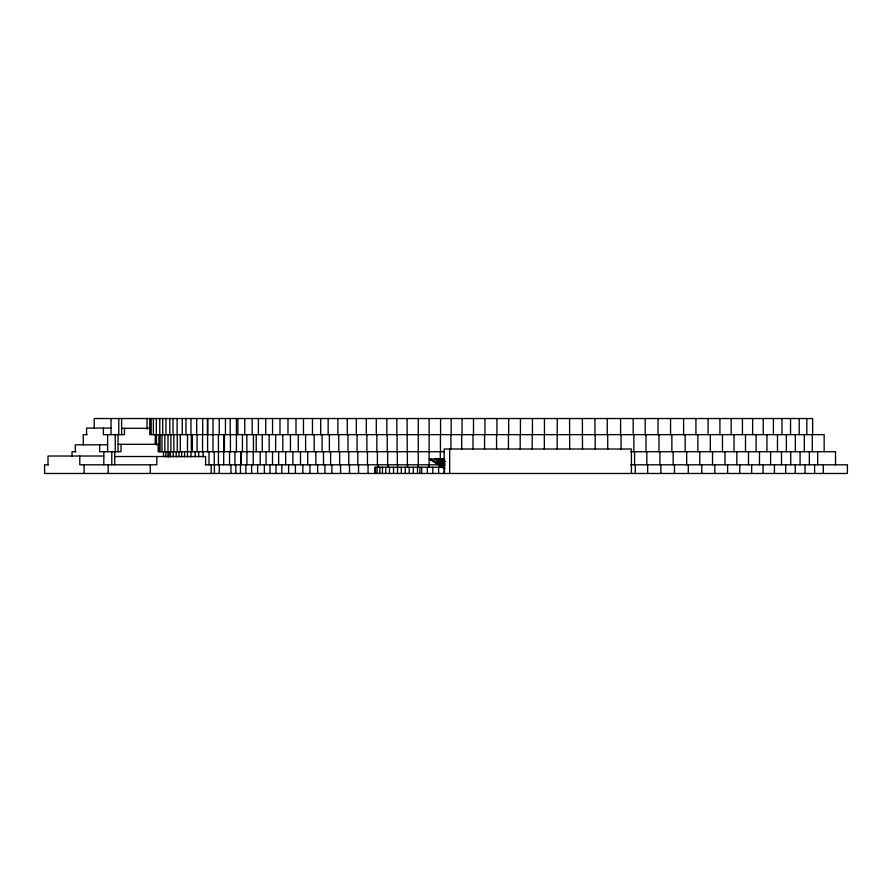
<?xml version="1.0" encoding="UTF-8"?>
<svg xmlns="http://www.w3.org/2000/svg" width="892" height="892" viewBox="0 0 892 892"><rect width="100%" height="100%" fill="white"/><g stroke="black" fill="none" stroke-linecap="round" stroke-linejoin="round"><path stroke-width="1.34" d="M111.043 428.082L86.58 428.082L86.58 434.649M121.624 428.305L149.856 428.305M87.093 434.649L83.268 434.649L83.268 444.818M118.067 444.316L158.185 444.316L158.185 451.72L444.361 451.72M107.62 444.818L75.307 444.818L75.307 451.72M76.021 451.72L72.04 451.72L72.04 456.024M630.644 451.72L835.536 451.72L835.536 464.799M103.818 456.024L48.012 456.024L48.012 464.799M114.722 456.526L205.628 456.526L205.628 464.799M444.149 468.412L429.331 459.001L444.684 459.001M48.603 464.799L44.6 464.799L44.6 473.474L847.4 473.474L847.4 464.799L630.644 464.799M205.294 464.799L438.786 464.799M443.268 467.23L374.963 467.23L374.963 473.474M444.361 466.549L429.899 459.001L444.45 466.895M429.331 459.001L444.729 467.185M445.063 465.512L434.794 459.001L443.759 465.1M439.098 464.331L443.435 467.386M444.417 464.632L436.667 459.001L444.216 464.632M435.742 462.223L444.227 468.646M444.762 463.829L438.463 459.001L444.874 464.108M444.461 462.413L440.213 459.001L444.249 462.413M442.833 466.661L444.918 468.367M440.514 464.966L444.539 468.367M445.119 461.554L442.097 459.001L445.13 461.722M824.163 451.72L824.163 434.649L149.789 434.649L149.789 418.526M823.305 464.799L823.305 473.474M817.674 451.72L817.674 464.799M814.608 464.799L814.608 473.474M812.645 434.649L812.645 418.526L94.218 418.526L94.218 428.082M812.289 434.649L812.289 451.72M809.356 451.72L809.356 464.799M806.825 418.526L806.825 434.649M805.019 464.799L805.019 473.474M804.328 434.649L804.328 451.72M800.068 451.72L800.068 464.799M799.221 418.526L799.221 434.649M795.329 434.649L795.329 451.72M795.274 464.799L795.274 473.474M790.725 451.72L790.725 464.799M790.535 418.526L790.535 434.649M786.376 434.649L786.376 451.72M785.685 464.799L785.685 473.474M781.961 418.526L781.961 434.649M781.492 451.72L781.492 464.799M777.478 434.649L777.478 451.72M774.446 464.799L774.446 473.474M773.409 418.526L773.409 434.649M770.61 451.72L770.61 464.799M766.942 434.649L766.942 451.72M763.229 418.526L763.229 434.649M763.039 464.799L763.039 473.474M759.482 451.72L759.482 464.799M756.082 434.649L756.082 451.72M752.636 418.526L752.636 434.649M751.655 464.799L751.655 473.474M748.511 451.72L748.511 464.799M745.5 434.649L745.5 451.72M742.445 418.526L742.445 434.649M739.78 464.799L739.78 473.474M736.837 451.72L736.837 464.799M734.027 434.649L734.027 451.72M731.172 418.526L731.172 434.649M727.616 464.799L727.616 473.474M724.984 451.72L724.984 464.799M722.464 434.649L722.464 451.72M719.922 418.526L719.922 434.649M714.815 464.799L714.815 473.474M712.53 451.72L712.53 464.799M710.333 434.649L710.333 451.72M708.103 418.526L708.103 434.649M701.781 464.799L701.781 473.474M699.785 451.72L699.785 464.799M697.867 434.649L697.867 451.72M695.927 418.526L695.927 434.649M688.289 464.799L688.289 473.474M686.684 451.72L686.684 464.799M685.156 434.649L685.156 451.72M683.606 418.526L683.606 434.649M674.486 464.799L674.486 473.474M673.148 451.72L673.148 464.799M671.866 434.649L671.866 451.72M670.572 418.526L670.572 434.649M660.883 464.799L660.883 473.474M659.913 451.72L659.913 464.799M658.976 434.649L658.976 451.72M658.04 418.526L658.04 434.649M647.67 464.799L647.67 473.474M646.823 451.72L646.823 464.799M646.009 434.649L646.009 451.72M645.184 418.526L645.184 434.649M635.294 464.799L635.294 473.474M634.569 451.72L634.569 464.799M633.877 434.649L633.877 451.72M633.175 418.526L633.175 434.649M631.413 473.474L631.413 449.01L444.16 449.01L444.16 473.474M621.044 434.649L621.044 449.089M620.587 418.526L620.587 434.649M607.72 434.649L607.72 449.089M607.251 418.526L607.251 434.649M595.198 434.649L595.198 449.089M594.964 418.526L594.964 434.649M582.376 418.526L582.498 449.089M569.564 418.526L569.676 449.089M557.266 418.526L557.154 449.089M544.443 418.526L544.443 434.649M544.332 434.649L544.332 449.089M532.424 418.526L532.424 434.649M532.189 434.649L532.189 449.089M520.415 418.526L520.415 434.649M520.181 434.649L520.181 449.089M508.674 418.526L508.674 434.649M508.429 434.649L508.429 449.089M496.933 418.526L496.933 434.649M496.565 434.649L496.565 449.089M484.947 418.526L484.947 434.649M484.568 434.649L484.568 449.089M473.507 418.526L473.507 434.649M473.005 434.649L473.005 449.089M462.056 418.526L462.056 434.649M461.688 434.649L461.688 449.089M451.174 418.526L451.174 434.649M450.917 434.649L450.917 449.089M449.668 449.01L449.668 473.474M444.439 467.23L444.439 473.474M440.57 418.526L440.57 434.649M440.436 434.649L440.436 451.72M440.302 451.72L440.302 459.57M440.169 464.799L440.169 467.285M438.619 467.23L438.619 473.474M432.787 467.23L432.787 473.474M429.13 418.526L429.13 467.285M427.346 467.23L427.346 473.474M421.671 467.23L421.671 473.474M419.909 467.23L419.909 473.474M418.259 418.526L418.259 467.285M417.489 467.23L417.489 473.474M413.319 467.23L413.319 473.474M409.205 467.23L409.205 473.474M407.51 464.799L407.51 467.285M407.365 451.72L407.365 464.799M407.098 418.526L407.243 451.72M405.247 467.23L405.247 473.474M401.311 467.23L401.311 473.474M397.62 464.799L397.62 467.285M397.509 467.23L397.509 473.474M397.341 451.72L397.341 464.799M397.085 434.649L397.085 451.72M396.817 418.526L396.817 434.649M393.55 467.23L393.55 473.474M389.458 467.23L389.458 473.474M388.053 464.799L388.053 467.285M387.641 451.72L387.641 464.799M387.24 434.649L387.24 451.72M386.838 418.526L386.838 434.649M385.768 467.23L385.768 473.474M382.445 467.23L382.445 473.474M379.825 467.23L379.825 473.474M377.963 464.799L377.963 467.285M377.394 451.72L377.394 464.799M377.082 467.23L377.082 473.474M376.848 434.649L376.848 451.72M376.29 418.526L376.29 434.649M375.476 467.23L375.476 473.474M368.039 464.799L368.039 473.474M367.448 451.72L367.448 464.799M366.891 434.649L366.891 451.72M366.311 418.526L366.311 434.649M358.539 464.799L358.539 473.474M357.792 451.72L357.792 464.799M357.068 434.649L357.068 451.72M356.343 418.526L356.343 434.649M349.508 464.799L349.508 473.474M348.75 451.72L348.75 464.799M348.003 434.649L348.003 451.72M347.267 418.526L347.267 434.649M340.554 464.799L340.554 473.474M339.64 451.72L339.64 464.799M338.77 434.649L338.77 451.72M337.878 418.526L337.878 434.649M331.869 464.799L331.869 473.474M330.598 451.72L330.598 464.799M329.382 434.649L329.382 451.72M328.156 418.526L328.156 434.649M324.933 464.799L324.933 473.474M323.495 451.72L323.495 464.799M322.101 434.649L322.101 451.72M320.696 418.526L320.696 434.649M317.63 464.799L317.63 473.474M315.868 451.72L315.868 464.799M314.174 434.649L314.174 451.72M312.468 418.526L312.468 434.649M309.925 464.799L309.925 473.474M307.718 451.72L307.718 464.799M305.61 434.649L305.61 451.72M303.47 418.526L303.47 434.649M302.856 464.799L302.856 473.474M300.515 451.72L300.515 464.799M298.262 434.649L298.262 451.72M295.999 418.526L295.999 434.649M295.408 464.799L295.408 473.474M292.877 451.72L292.877 464.799M290.446 434.649L290.446 451.72M288.607 464.799L288.607 473.474M287.982 418.526L287.982 434.649M285.663 451.72L285.663 464.799M282.831 434.649L282.831 451.72M281.805 464.799L281.805 473.474M279.976 418.526L279.976 434.649M278.65 451.72L278.65 464.799M276.029 464.799L276.029 473.474M275.628 434.649L275.628 451.72M272.562 418.526L272.562 434.649M272.517 451.72L272.517 464.799M270.02 464.799L270.02 473.474M269.161 434.649L269.161 451.72M266.05 451.72L266.05 464.799M265.749 418.526L265.749 434.649M264.378 464.799L264.378 473.474M262.248 434.649L262.248 451.72M260.208 451.72L260.208 464.799M258.401 418.526L258.401 434.649M257.621 464.799L257.621 473.474M256.216 434.649L256.216 451.72M253.44 434.649L253.44 451.72M253.228 451.72L253.228 464.799M252.18 418.526L252.18 434.649M251.611 464.799L251.611 473.474M246.928 451.72L246.928 464.799M246.85 434.649L246.85 451.72M245.846 464.799L245.846 473.474M244.754 418.526L244.754 434.649M242.434 434.649L242.434 451.72M241.018 451.72L241.018 464.799M240.706 451.72L240.706 464.799M240.472 464.799L240.472 473.474M237.896 418.526L237.896 434.649M236.447 418.526L236.391 451.72M235.822 464.799L235.822 473.474M234.919 451.72L234.919 464.799M230.95 464.799L230.95 473.474M230.426 434.649L230.426 451.72M230.192 418.526L230.192 434.649M229.556 451.72L229.556 464.799M225.442 418.526L225.442 434.649M224.427 434.649L224.427 451.72M223.881 434.649L223.881 451.72M223.702 451.72L223.702 464.799M219.22 418.526L219.22 434.649M219.265 464.799L219.265 473.474M218.429 434.649L218.429 464.799M214.415 464.799L214.415 473.474M214.27 451.72L214.27 464.799M213.021 418.526L212.954 451.72M211.192 464.799L211.192 473.474M209.018 451.72L209.018 464.799M207.825 418.526L207.825 434.649M207.591 434.649L207.591 451.72M207.401 418.526L207.401 434.649M203.108 451.72L203.108 456.949M202.696 418.526L202.696 434.649M202.551 434.649L202.551 451.72M198.693 451.72L198.693 456.949M197.076 434.649L197.076 451.72M196.675 418.526L196.675 434.649M195.17 451.72L195.17 456.949M192.36 434.649L192.36 451.72M191.334 434.649L191.334 451.72M191.011 451.72L191.011 456.949M190.955 418.526L190.955 434.649M187.51 434.649L187.476 456.949M185.96 418.526L185.96 434.649M184.611 451.72L184.611 456.949M182.258 418.526L182.258 434.649M181.667 451.72L181.667 456.949M180.295 434.649L180.295 451.72M178.98 451.72L178.98 456.949M177.252 434.649L177.252 451.72M177.107 418.526L177.107 434.649M176.226 451.72L176.226 456.949M173.862 434.649L173.862 451.72M173.226 451.72L173.226 456.949M173.015 418.526L173.015 434.649M170.896 434.649L170.896 451.72M170.506 451.72L170.506 456.949M169.792 418.526L169.792 434.649M168.911 451.72L168.911 456.949M168.042 434.649L167.952 456.949M165.968 418.526L165.968 434.649M165.856 451.72L165.856 456.949M164.83 434.649L164.83 451.72M163.515 451.72L163.515 456.526M162.712 418.526L162.712 434.649M161.987 434.649L161.987 451.72M160.103 434.649L160.103 451.72M159.768 418.526L159.768 434.649M158.921 434.649L158.921 451.72M156.836 456.526L156.836 464.799L79.789 464.799L79.789 456.024M156.524 434.649L156.524 445.153M156.334 418.526L156.334 434.649M155.253 434.649L155.253 444.316M153.357 418.526L153.357 434.649M151.172 418.526L151.172 434.649M150.28 464.799L150.28 473.474M147.035 418.526L147.069 429.275M124.434 428.305L124.434 434.649L103.405 434.649L103.405 428.082M121.624 418.526L121.624 434.649M121.011 444.316L121.011 451.72L99.659 451.72L99.659 444.818M118.77 418.526L118.77 434.649M118.067 434.649L118.067 451.72M115.258 434.649L115.258 451.72M114.722 451.72L114.722 464.799M111.79 451.72L111.79 464.799M111.043 418.526L111.043 434.649M108.166 464.799L108.166 473.474M107.62 434.649L107.62 451.72M103.818 451.72L103.818 464.799M84.138 464.799L84.138 473.474"/></g></svg>
